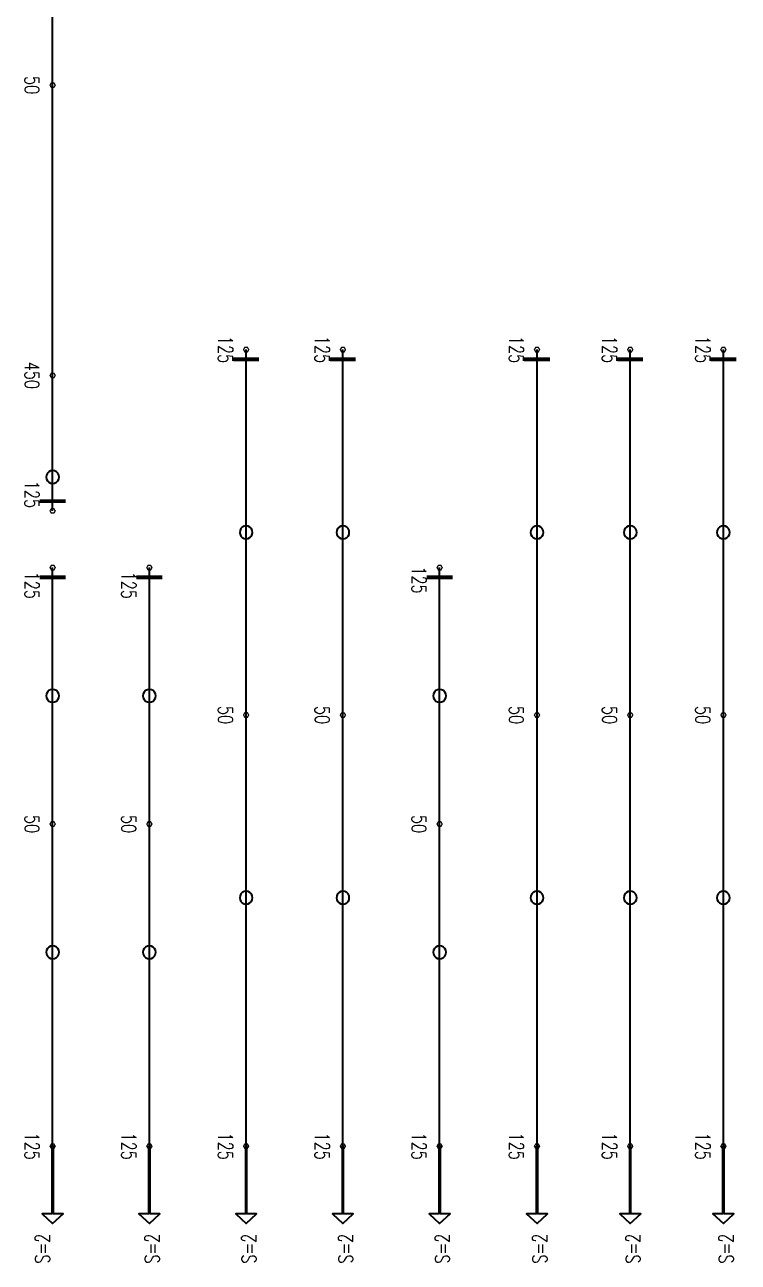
# Model space of a CAD drawing. Header units: millimetres. Extents: x 128150 to 589785, y -24154 to 43820.
# Drawn here: x 518368 to 529430, y 5452 to 24636 of the extents above; entities that cross this region are included whole.
import ezdxf

# ---------------------------------------------------------------- set-up
doc = ezdxf.new("R2010")
doc.units = ezdxf.units.MM
doc.layers.add('Current_plane_Column', color=7, linetype='Continuous', true_color=0x4b00ff)
doc.layers.add('NDC_S-ANNO', color=7, linetype='Continuous', lineweight=20)
doc.layers.add('NDC_S-TENDON', color=6, linetype='Continuous', lineweight=35)
doc.styles.add('NDC_ANNO', font='', dxfattribs={"width": 0.8})
doc.styles.get('NDC_ANNO').set_extended_font_data('Dotum')

# ---------------------------------------------------------------- blocks, each defined once
blk = doc.blocks.new('TDY')
at = {"layer": 'NDC_S-TENDON', "linetype": 'Continuous'}
for points, elevation in [([(10090, 14200, 20, 20, 0), (10070, 14235, 20, 20, 0), (10030, 14235, 20, 20, 0), (10010, 14200, 20, 20, 0), (10030, 14165, 20, 20, 0), (10070, 14165, 20, 20, 0)], 2800), ([(10090, 14200, 20, 20, 0), (10070, 14235, 20, 20, 0), (10030, 14235, 20, 20, 0), (10010, 14200, 20, 20, 0), (10030, 14165, 20, 20, 0), (10070, 14165, 20, 20, 0)], 2800), ([(13090, 10100, 20, 20, 0), (13070, 10135, 20, 20, 0), (13030, 10135, 20, 20, 0), (13010, 10100, 20, 20, 0), (13030, 10065, 20, 20, 0), (13070, 10065, 20, 20, 0)], 2875), ([(13090, 10100, 20, 20, 0), (13070, 10135, 20, 20, 0), (13030, 10135, 20, 20, 0), (13010, 10100, 20, 20, 0), (13030, 10065, 20, 20, 0), (13070, 10065, 20, 20, 0)], 2875), ([(14590, 10100, 20, 20, 0), (14570, 10134, 20, 20, 0), (14530, 10134, 20, 20, 0), (14510, 10100, 20, 20, 0), (14530, 10065, 20, 20, 0), (14570, 10065, 20, 20, 0)], 2875), ([(14590, 10100, 20, 20, 0), (14570, 10134, 20, 20, 0), (14530, 10134, 20, 20, 0), (14510, 10100, 20, 20, 0), (14530, 10065, 20, 20, 0), (14570, 10065, 20, 20, 0)], 2875), ([(17600, 10100, 20, 20, 0), (17580, 10134, 20, 20, 0), (17540, 10134, 20, 20, 0), (17520, 10100, 20, 20, 0), (17540, 10065, 20, 20, 0), (17580, 10065, 20, 20, 0)], 2875), ([(17600, 10100, 20, 20, 0), (17580, 10134, 20, 20, 0), (17540, 10134, 20, 20, 0), (17520, 10100, 20, 20, 0), (17540, 10065, 20, 20, 0), (17580, 10065, 20, 20, 0)], 2875), ([(19045, 10100, 20, 20, 0), (19025, 10134, 20, 20, 0), (18985, 10134, 20, 20, 0), (18965, 10100, 20, 20, 0), (18985, 10065, 20, 20, 0), (19025, 10065, 20, 20, 0)], 2875), ([(19045, 10100, 20, 20, 0), (19025, 10134, 20, 20, 0), (18985, 10134, 20, 20, 0), (18965, 10100, 20, 20, 0), (18985, 10065, 20, 20, 0), (19025, 10065, 20, 20, 0)], 2875), ([(20490, 10100, 20, 20, 0), (20470, 10134, 20, 20, 0), (20430, 10134, 20, 20, 0), (20410, 10100, 20, 20, 0), (20430, 10065, 20, 20, 0), (20470, 10065, 20, 20, 0)], 2875), ([(20490, 10100, 20, 20, 0), (20470, 10134, 20, 20, 0), (20430, 10134, 20, 20, 0), (20410, 10100, 20, 20, 0), (20430, 10065, 20, 20, 0), (20470, 10065, 20, 20, 0)], 2875), ([(10090, 9700, 20, 20, 0), (10070, 9735, 20, 20, 0), (10030, 9735, 20, 20, 0), (10010, 9700, 20, 20, 0), (10030, 9665, 20, 20, 0), (10070, 9665, 20, 20, 0)], 2950), ([(10090, 9700, 20, 20, 0), (10070, 9735, 20, 20, 0), (10030, 9735, 20, 20, 0), (10010, 9700, 20, 20, 0), (10030, 9665, 20, 20, 0), (10070, 9665, 20, 20, 0)], 2950), ([(10090, 9700, 20, 20, 0), (10070, 9735, 20, 20, 0), (10030, 9735, 20, 20, 0), (10010, 9700, 20, 20, 0), (10030, 9665, 20, 20, 0), (10070, 9665, 20, 20, 0)], 2950), ([(10090, 9700, 20, 20, 0), (10070, 9735, 20, 20, 0), (10030, 9735, 20, 20, 0), (10010, 9700, 20, 20, 0), (10030, 9665, 20, 20, 0), (10070, 9665, 20, 20, 0)], 2950), ([(10090, 7600, 20, 20, 0), (10070, 7634, 20, 20, 0), (10030, 7634, 20, 20, 0), (10010, 7600, 20, 20, 0), (10030, 7565, 20, 20, 0), (10070, 7565, 20, 20, 0)], 2875), ([(10090, 7600, 20, 20, 0), (10070, 7634, 20, 20, 0), (10030, 7634, 20, 20, 0), (10010, 7600, 20, 20, 0), (10030, 7565, 20, 20, 0), (10070, 7565, 20, 20, 0)], 2875), ([(10090, 6720, 20, 20, 0), (10070, 6755, 20, 20, 0), (10030, 6755, 20, 20, 0), (10010, 6720, 20, 20, 0), (10030, 6685, 20, 20, 0), (10070, 6685, 20, 20, 0)], 2875), ([(10090, 6720, 20, 20, 0), (10070, 6755, 20, 20, 0), (10030, 6755, 20, 20, 0), (10010, 6720, 20, 20, 0), (10030, 6685, 20, 20, 0), (10070, 6685, 20, 20, 0)], 2875), ([(11590, 6720, 20, 20, 0), (11570, 6755, 20, 20, 0), (11530, 6755, 20, 20, 0), (11510, 6720, 20, 20, 0), (11530, 6685, 20, 20, 0), (11570, 6685, 20, 20, 0)], 2875), ([(11590, 6720, 20, 20, 0), (11570, 6755, 20, 20, 0), (11530, 6755, 20, 20, 0), (11510, 6720, 20, 20, 0), (11530, 6685, 20, 20, 0), (11570, 6685, 20, 20, 0)], 2875), ([(16090, 6720, 20, 20, 0), (16070, 6755, 20, 20, 0), (16030, 6755, 20, 20, 0), (16010, 6720, 20, 20, 0), (16030, 6685, 20, 20, 0), (16070, 6685, 20, 20, 0)], 2875), ([(16090, 6720, 20, 20, 0), (16070, 6755, 20, 20, 0), (16030, 6755, 20, 20, 0), (16010, 6720, 20, 20, 0), (16030, 6685, 20, 20, 0), (16070, 6685, 20, 20, 0)], 2875), ([(13090, 4435, 20, 20, 0), (13070, 4470, 20, 20, 0), (13030, 4470, 20, 20, 0), (13010, 4435, 20, 20, 0), (13030, 4400, 20, 20, 0), (13070, 4400, 20, 20, 0)], 2800), ([(13090, 4435, 20, 20, 0), (13070, 4470, 20, 20, 0), (13030, 4470, 20, 20, 0), (13010, 4435, 20, 20, 0), (13030, 4400, 20, 20, 0), (13070, 4400, 20, 20, 0)], 2800), ([(14590, 4435, 20, 20, 0), (14570, 4469, 20, 20, 0), (14530, 4469, 20, 20, 0), (14510, 4435, 20, 20, 0), (14530, 4400, 20, 20, 0), (14570, 4400, 20, 20, 0)], 2800), ([(14590, 4435, 20, 20, 0), (14570, 4469, 20, 20, 0), (14530, 4469, 20, 20, 0), (14510, 4435, 20, 20, 0), (14530, 4400, 20, 20, 0), (14570, 4400, 20, 20, 0)], 2800), ([(17600, 4435, 20, 20, 0), (17580, 4469, 20, 20, 0), (17540, 4469, 20, 20, 0), (17520, 4435, 20, 20, 0), (17540, 4400, 20, 20, 0), (17580, 4400, 20, 20, 0)], 2800), ([(17600, 4435, 20, 20, 0), (17580, 4469, 20, 20, 0), (17540, 4469, 20, 20, 0), (17520, 4435, 20, 20, 0), (17540, 4400, 20, 20, 0), (17580, 4400, 20, 20, 0)], 2800), ([(19045, 4435, 20, 20, 0), (19025, 4469, 20, 20, 0), (18985, 4469, 20, 20, 0), (18965, 4435, 20, 20, 0), (18985, 4400, 20, 20, 0), (19025, 4400, 20, 20, 0)], 2800), ([(19045, 4435, 20, 20, 0), (19025, 4469, 20, 20, 0), (18985, 4469, 20, 20, 0), (18965, 4435, 20, 20, 0), (18985, 4400, 20, 20, 0), (19025, 4400, 20, 20, 0)], 2800), ([(20490, 4435, 20, 20, 0), (20470, 4469, 20, 20, 0), (20430, 4469, 20, 20, 0), (20410, 4435, 20, 20, 0), (20430, 4400, 20, 20, 0), (20470, 4400, 20, 20, 0)], 2800), ([(20490, 4435, 20, 20, 0), (20470, 4469, 20, 20, 0), (20430, 4469, 20, 20, 0), (20410, 4435, 20, 20, 0), (20430, 4400, 20, 20, 0), (20470, 4400, 20, 20, 0)], 2800), ([(10090, 2745, 20, 20, 0), (10070, 2780, 20, 20, 0), (10030, 2780, 20, 20, 0), (10010, 2745, 20, 20, 0), (10030, 2710, 20, 20, 0), (10070, 2710, 20, 20, 0)], 2800), ([(10090, 2745, 20, 20, 0), (10070, 2780, 20, 20, 0), (10030, 2780, 20, 20, 0), (10010, 2745, 20, 20, 0), (10030, 2710, 20, 20, 0), (10070, 2710, 20, 20, 0)], 2800), ([(11590, 2745, 20, 20, 0), (11570, 2780, 20, 20, 0), (11530, 2780, 20, 20, 0), (11510, 2745, 20, 20, 0), (11530, 2710, 20, 20, 0), (11570, 2710, 20, 20, 0)], 2800), ([(11590, 2745, 20, 20, 0), (11570, 2780, 20, 20, 0), (11530, 2780, 20, 20, 0), (11510, 2745, 20, 20, 0), (11530, 2710, 20, 20, 0), (11570, 2710, 20, 20, 0)], 2800), ([(16090, 2745, 20, 20, 0), (16070, 2780, 20, 20, 0), (16030, 2780, 20, 20, 0), (16010, 2745, 20, 20, 0), (16030, 2710, 20, 20, 0), (16070, 2710, 20, 20, 0)], 2800), ([(16090, 2745, 20, 20, 0), (16070, 2780, 20, 20, 0), (16030, 2780, 20, 20, 0), (16010, 2745, 20, 20, 0), (16030, 2710, 20, 20, 0), (16070, 2710, 20, 20, 0)], 2800), ([(10090, -2250, 20, 20, 0), (10070, -2215, 20, 20, 0), (10030, -2215, 20, 20, 0), (10010, -2250, 20, 20, 0), (10030, -2284, 20, 20, 0), (10070, -2284, 20, 20, 0)], 2875), ([(10090, -2250, 20, 20, 0), (10070, -2215, 20, 20, 0), (10030, -2215, 20, 20, 0), (10010, -2250, 20, 20, 0), (10030, -2284, 20, 20, 0), (10070, -2284, 20, 20, 0)], 2875), ([(11590, -2250, 20, 20, 0), (11570, -2215, 20, 20, 0), (11530, -2215, 20, 20, 0), (11510, -2250, 20, 20, 0), (11530, -2284, 20, 20, 0), (11570, -2284, 20, 20, 0)], 2875), ([(11590, -2250, 20, 20, 0), (11570, -2215, 20, 20, 0), (11530, -2215, 20, 20, 0), (11510, -2250, 20, 20, 0), (11530, -2284, 20, 20, 0), (11570, -2284, 20, 20, 0)], 2875), ([(13090, -2250, 20, 20, 0), (13070, -2215, 20, 20, 0), (13030, -2215, 20, 20, 0), (13010, -2250, 20, 20, 0), (13030, -2284, 20, 20, 0), (13070, -2284, 20, 20, 0)], 2875), ([(13090, -2250, 20, 20, 0), (13070, -2215, 20, 20, 0), (13030, -2215, 20, 20, 0), (13010, -2250, 20, 20, 0), (13030, -2284, 20, 20, 0), (13070, -2284, 20, 20, 0)], 2875), ([(14590, -2250, 20, 20, 0), (14570, -2215, 20, 20, 0), (14530, -2215, 20, 20, 0), (14510, -2250, 20, 20, 0), (14530, -2285, 20, 20, 0), (14570, -2285, 20, 20, 0)], 2875), ([(14590, -2250, 20, 20, 0), (14570, -2215, 20, 20, 0), (14530, -2215, 20, 20, 0), (14510, -2250, 20, 20, 0), (14530, -2285, 20, 20, 0), (14570, -2285, 20, 20, 0)], 2875), ([(16090, -2250, 20, 20, 0), (16070, -2215, 20, 20, 0), (16030, -2215, 20, 20, 0), (16010, -2250, 20, 20, 0), (16030, -2284, 20, 20, 0), (16070, -2284, 20, 20, 0)], 2875), ([(16090, -2250, 20, 20, 0), (16070, -2215, 20, 20, 0), (16030, -2215, 20, 20, 0), (16010, -2250, 20, 20, 0), (16030, -2284, 20, 20, 0), (16070, -2284, 20, 20, 0)], 2875), ([(17600, -2250, 20, 20, 0), (17580, -2215, 20, 20, 0), (17540, -2215, 20, 20, 0), (17520, -2250, 20, 20, 0), (17540, -2285, 20, 20, 0), (17580, -2285, 20, 20, 0)], 2875), ([(17600, -2250, 20, 20, 0), (17580, -2215, 20, 20, 0), (17540, -2215, 20, 20, 0), (17520, -2250, 20, 20, 0), (17540, -2285, 20, 20, 0), (17580, -2285, 20, 20, 0)], 2875), ([(19045, -2250, 20, 20, 0), (19025, -2215, 20, 20, 0), (18985, -2215, 20, 20, 0), (18965, -2250, 20, 20, 0), (18985, -2285, 20, 20, 0), (19025, -2285, 20, 20, 0)], 2875), ([(19045, -2250, 20, 20, 0), (19025, -2215, 20, 20, 0), (18985, -2215, 20, 20, 0), (18965, -2250, 20, 20, 0), (18985, -2285, 20, 20, 0), (19025, -2285, 20, 20, 0)], 2875), ([(20490, -2250, 20, 20, 0), (20470, -2215, 20, 20, 0), (20430, -2215, 20, 20, 0), (20410, -2250, 20, 20, 0), (20430, -2285, 20, 20, 0), (20470, -2285, 20, 20, 0)], 2875), ([(20490, -2250, 20, 20, 0), (20470, -2215, 20, 20, 0), (20430, -2215, 20, 20, 0), (20410, -2250, 20, 20, 0), (20430, -2285, 20, 20, 0), (20470, -2285, 20, 20, 0)], 2875)]:
    blk.add_lwpolyline(points, format="xyseb", close=True, dxfattribs=dict(at, elevation=elevation))
at = {"layer": 'NDC_S-TENDON', "linetype": 'Continuous', "elevation": 2875}
for points in [[(13250, 9950, 60, 60, 0), (12850, 9950, 60, 60, 0)], [(14750, 9950, 60, 60, 0), (14350, 9950, 60, 60, 0)], [(17760, 9950, 60, 60, 0), (17360, 9950, 60, 60, 0)], [(19205, 9950, 60, 60, 0), (18805, 9950, 60, 60, 0)], [(20650, 9950, 60, 60, 0), (20250, 9950, 60, 60, 0)], [(9850, 7750, 60, 60, 0), (10250, 7750, 60, 60, 0)], [(10250, 6570, 60, 60, 0), (9850, 6570, 60, 60, 0)], [(11750, 6570, 60, 60, 0), (11350, 6570, 60, 60, 0)], [(16250, 6570, 60, 60, 0), (15850, 6570, 60, 60, 0)]]:
    blk.add_lwpolyline(points, format="xyseb", dxfattribs=at)
at = {"layer": 'NDC_S-TENDON', "linetype": 'Continuous'}
for points, elevation in [([(10050, 8025), (10081, 8030), (10109, 8044), (10131, 8066), (10145, 8094), (10150, 8125), (10145, 8156), (10131, 8184), (10109, 8206), (10081, 8220), (10050, 8225), (10019, 8220), (9991, 8206), (9969, 8184), (9955, 8156), (9950, 8125), (9955, 8094), (9969, 8066), (9991, 8044), (10019, 8030), (10050, 8025)], 2898), ([(13050, 7167), (13081, 7172), (13109, 7187), (13131, 7209), (13145, 7237), (13150, 7267), (13145, 7298), (13131, 7326), (13109, 7348), (13081, 7363), (13050, 7367), (13019, 7363), (12991, 7348), (12969, 7326), (12955, 7298), (12950, 7267), (12955, 7237), (12969, 7209), (12991, 7187), (13019, 7172), (13050, 7167)], 2832), ([(14550, 7167), (14581, 7172), (14609, 7186), (14631, 7208), (14645, 7236), (14650, 7267), (14645, 7298), (14631, 7326), (14609, 7348), (14581, 7362), (14550, 7367), (14519, 7362), (14491, 7348), (14469, 7326), (14455, 7298), (14450, 7267), (14455, 7236), (14469, 7208), (14491, 7186), (14519, 7172), (14550, 7167)], 2832), ([(17560, 7167), (17591, 7172), (17619, 7186), (17641, 7208), (17655, 7236), (17660, 7267), (17655, 7298), (17641, 7326), (17619, 7348), (17591, 7362), (17560, 7367), (17529, 7362), (17501, 7348), (17479, 7326), (17465, 7298), (17460, 7267), (17465, 7236), (17479, 7208), (17501, 7186), (17529, 7172), (17560, 7167)], 2832), ([(19005, 7167), (19036, 7172), (19064, 7186), (19086, 7208), (19100, 7236), (19105, 7267), (19100, 7298), (19086, 7326), (19064, 7348), (19036, 7362), (19005, 7367), (18974, 7362), (18946, 7348), (18924, 7326), (18910, 7298), (18905, 7267), (18910, 7236), (18924, 7208), (18946, 7186), (18974, 7172), (19005, 7167)], 2832), ([(20450, 7167), (20481, 7172), (20509, 7186), (20531, 7208), (20545, 7236), (20550, 7267), (20545, 7298), (20531, 7326), (20509, 7348), (20481, 7362), (20450, 7367), (20419, 7362), (20391, 7348), (20369, 7326), (20355, 7298), (20350, 7267), (20355, 7236), (20369, 7208), (20391, 7186), (20419, 7172), (20450, 7167)], 2832), ([(10050, 4632), (10081, 4637), (10109, 4652), (10131, 4674), (10145, 4702), (10150, 4732), (10145, 4763), (10131, 4791), (10109, 4813), (10081, 4828), (10050, 4832), (10019, 4828), (9991, 4813), (9969, 4791), (9955, 4763), (9950, 4732), (9955, 4702), (9969, 4674), (9991, 4652), (10019, 4637), (10050, 4632)], 2832), ([(11550, 4632), (11581, 4637), (11609, 4652), (11631, 4674), (11645, 4702), (11650, 4732), (11645, 4763), (11631, 4791), (11609, 4813), (11581, 4828), (11550, 4832), (11519, 4828), (11491, 4813), (11469, 4791), (11455, 4763), (11450, 4732), (11455, 4702), (11469, 4674), (11491, 4652), (11519, 4637), (11550, 4632)], 2832), ([(16050, 4632), (16081, 4637), (16109, 4652), (16131, 4674), (16145, 4702), (16150, 4732), (16145, 4763), (16131, 4791), (16109, 4813), (16081, 4828), (16050, 4832), (16019, 4828), (15991, 4813), (15969, 4791), (15955, 4763), (15950, 4732), (15955, 4702), (15969, 4674), (15991, 4652), (16019, 4637), (16050, 4632)], 2832), ([(13050, 1502), (13081, 1507), (13109, 1522), (13131, 1544), (13145, 1572), (13150, 1602), (13145, 1633), (13131, 1661), (13109, 1683), (13081, 1698), (13050, 1702), (13019, 1698), (12991, 1683), (12969, 1661), (12955, 1633), (12950, 1602), (12955, 1572), (12969, 1544), (12991, 1522), (13019, 1507), (13050, 1502)], 2832), ([(14550, 1502), (14581, 1507), (14609, 1521), (14631, 1543), (14645, 1571), (14650, 1602), (14645, 1633), (14631, 1661), (14609, 1683), (14581, 1697), (14550, 1702), (14519, 1697), (14491, 1683), (14469, 1661), (14455, 1633), (14450, 1602), (14455, 1571), (14469, 1543), (14491, 1521), (14519, 1507), (14550, 1502)], 2832), ([(17560, 1502), (17591, 1507), (17619, 1521), (17641, 1543), (17655, 1571), (17660, 1602), (17655, 1633), (17641, 1661), (17619, 1683), (17591, 1697), (17560, 1702), (17529, 1697), (17501, 1683), (17479, 1661), (17465, 1633), (17460, 1602), (17465, 1571), (17479, 1543), (17501, 1521), (17529, 1507), (17560, 1502)], 2832), ([(19005, 1502), (19036, 1507), (19064, 1521), (19086, 1543), (19100, 1571), (19105, 1602), (19100, 1633), (19086, 1661), (19064, 1683), (19036, 1697), (19005, 1702), (18974, 1697), (18946, 1683), (18924, 1661), (18910, 1633), (18905, 1602), (18910, 1571), (18924, 1543), (18946, 1521), (18974, 1507), (19005, 1502)], 2832), ([(20450, 1502), (20481, 1507), (20509, 1521), (20531, 1543), (20545, 1571), (20550, 1602), (20545, 1633), (20531, 1661), (20509, 1683), (20481, 1697), (20450, 1702), (20419, 1697), (20391, 1683), (20369, 1661), (20355, 1633), (20350, 1602), (20355, 1571), (20369, 1543), (20391, 1521), (20419, 1507), (20450, 1502)], 2832), ([(10050, 657), (10081, 662), (10109, 677), (10131, 699), (10145, 727), (10150, 757), (10145, 788), (10131, 816), (10109, 838), (10081, 853), (10050, 857), (10019, 853), (9991, 838), (9969, 816), (9955, 788), (9950, 757), (9955, 727), (9969, 699), (9991, 677), (10019, 662), (10050, 657)], 2832), ([(11550, 657), (11581, 662), (11609, 677), (11631, 699), (11645, 727), (11650, 757), (11645, 788), (11631, 816), (11609, 838), (11581, 853), (11550, 857), (11519, 853), (11491, 838), (11469, 816), (11455, 788), (11450, 757), (11455, 727), (11469, 699), (11491, 677), (11519, 662), (11550, 657)], 2832), ([(16050, 657), (16081, 662), (16109, 677), (16131, 699), (16145, 727), (16150, 757), (16145, 788), (16131, 816), (16109, 838), (16081, 853), (16050, 857), (16019, 853), (15991, 838), (15969, 816), (15955, 788), (15950, 757), (15955, 727), (15969, 699), (15991, 677), (16019, 662), (16050, 657)], 2832), ([(10038, -2250), (10038, -3300), (9888, -3300), (10050, -3450), (10212, -3300), (10062, -3300), (10062, -2250)], 2875), ([(11538, -2250), (11538, -3300), (11388, -3300), (11550, -3450), (11712, -3300), (11562, -3300), (11562, -2250)], 2875), ([(13038, -2250), (13038, -3300), (12888, -3300), (13050, -3450), (13212, -3300), (13062, -3300), (13062, -2250)], 2875), ([(14538, -2250), (14538, -3300), (14388, -3300), (14550, -3450), (14712, -3300), (14562, -3300), (14562, -2250)], 2875), ([(16038, -2250), (16038, -3300), (15888, -3300), (16050, -3450), (16212, -3300), (16062, -3300), (16062, -2250)], 2875), ([(17548, -2250), (17548, -3300), (17398, -3300), (17560, -3450), (17722, -3300), (17572, -3300), (17572, -2250)], 2875), ([(18993, -2250), (18993, -3300), (18843, -3300), (19005, -3450), (19167, -3300), (19017, -3300), (19017, -2250)], 2875), ([(20438, -2250), (20438, -3300), (20288, -3300), (20450, -3450), (20612, -3300), (20462, -3300), (20462, -2250)], 2875)]:
    blk.add_lwpolyline(points, close=True, dxfattribs=dict(at, elevation=elevation))
for points in [[(10050, 9700, 2950), (10050, 10300, 2943), (10050, 10900, 2923), (10050, 11500, 2890), (10050, 12400, 2840), (10050, 13300, 2810), (10050, 14200, 2800), (10050, 15100, 2810), (10050, 16000, 2840), (10050, 16900, 2890), (10050, 17500, 2923), (10050, 18100, 2943), (10050, 18700, 2950)], [(13050, -2250, 0), (13050, -475, 2872), (13050, 281, 2862), (13050, 1036, 2845), (13050, 1886, 2825), (13050, 2735, 2811), (13050, 3585, 2803), (13050, 4435, 2800), (13050, 5285, 2803), (13050, 6134, 2811), (13050, 6984, 2825), (13050, 7834, 2845), (13050, 8589, 2862), (13050, 9345, 2872), (13050, 10100, 2875)], [(14550, -2250, 0), (14550, -475, 2872), (14550, 280, 2862), (14550, 1036, 2845), (14550, 1885, 2825), (14550, 2735, 2811), (14550, 3585, 2803), (14550, 4435, 2800), (14550, 5284, 2803), (14550, 6134, 2811), (14550, 6984, 2825), (14550, 7834, 2845), (14550, 8589, 2862), (14550, 9344, 2872), (14550, 10100, 2875)], [(17560, -2250, 0), (17560, -475, 2872), (17560, 280, 2862), (17560, 1036, 2845), (17560, 1885, 2825), (17560, 2735, 2811), (17560, 3585, 2803), (17560, 4435, 2800), (17560, 5284, 2803), (17560, 6134, 2811), (17560, 6984, 2825), (17560, 7834, 2845), (17560, 8589, 2862), (17560, 9344, 2872), (17560, 10100, 2875)], [(19005, -2250, 0), (19005, -475, 2872), (19005, 280, 2862), (19005, 1036, 2845), (19005, 1885, 2825), (19005, 2735, 2811), (19005, 3585, 2803), (19005, 4435, 2800), (19005, 5284, 2803), (19005, 6134, 2811), (19005, 6984, 2825), (19005, 7834, 2845), (19005, 8589, 2862), (19005, 9344, 2872), (19005, 10100, 2875)], [(20450, -2250, 0), (20450, -475, 2872), (20450, 280, 2862), (20450, 1036, 2845), (20450, 1885, 2825), (20450, 2735, 2811), (20450, 3585, 2803), (20450, 4435, 2800), (20450, 5284, 2803), (20450, 6134, 2811), (20450, 6984, 2825), (20450, 7834, 2845), (20450, 8589, 2862), (20450, 9344, 2872), (20450, 10100, 2875)], [(10050, 7600, 2875), (10050, 9280, 2950), (10050, 9700, 2950)], [(10050, -2250, 0), (10050, -700, 2872), (10050, -170, 2862), (10050, 360, 2845), (10050, 1155, 2820), (10050, 1950, 2805), (10050, 2745, 2800), (10050, 3540, 2805), (10050, 4335, 2820), (10050, 5130, 2845), (10050, 5660, 2862), (10050, 6190, 2872), (10050, 6720, 2875)], [(11550, -2250, 0), (11550, -700, 2872), (11550, -170, 2862), (11550, 360, 2845), (11550, 1155, 2820), (11550, 1950, 2805), (11550, 2745, 2800), (11550, 3540, 2805), (11550, 4335, 2820), (11550, 5130, 2845), (11550, 5660, 2862), (11550, 6190, 2872), (11550, 6720, 2875)], [(16050, -2250, 0), (16050, -700, 2872), (16050, -170, 2862), (16050, 360, 2845), (16050, 1155, 2820), (16050, 1950, 2805), (16050, 2745, 2800), (16050, 3540, 2805), (16050, 4335, 2820), (16050, 5130, 2845), (16050, 5660, 2862), (16050, 6190, 2872), (16050, 6720, 2875)]]:
    blk.add_polyline3d(points, dxfattribs=at)
at = {"layer": 'NDC_S-ANNO', "linetype": 'Continuous', "char_height": 225, "attachment_point": 5, "line_spacing_factor": 0.75, "style": 'NDC_ANNO'}
for s, insert, rotation in [('\\FSTANDARD.shx;50', (9730, 14200, 2800), 270), ('\\FSTANDARD.shx;125', (12730, 10100, 2875), 270), ('\\FSTANDARD.shx;125', (14230, 10100, 2875), 270), ('\\FSTANDARD.shx;125', (17240, 10100, 2875), 270), ('\\FSTANDARD.shx;125', (18685, 10100, 2875), 270), ('\\FSTANDARD.shx;125', (20130, 10100, 2875), 270), ('\\FSTANDARD.shx;450', (9730, 9700, 2950), 270), ('\\FSTANDARD.shx;125', (9730, 7854, 2875), 270), ('\\FSTANDARD.shx;125', (9730, 6445, 2875), 270), ('\\FSTANDARD.shx;125', (11230, 6445, 2875), 270), ('\\FSTANDARD.shx;125', (15730, 6527, 2875), 270), ('\\FSTANDARD.shx;50', (12730, 4435, 2800), 270), ('\\FSTANDARD.shx;50', (14230, 4435, 2800), 270), ('\\FSTANDARD.shx;50', (17240, 4435, 2800), 270), ('\\FSTANDARD.shx;50', (18685, 4435, 2800), 270), ('\\FSTANDARD.shx;50', (20130, 4435, 2800), 270), ('\\FSTANDARD.shx;50', (9730, 2745, 2800), 270), ('\\FSTANDARD.shx;50', (11230, 2745, 2800), 270), ('\\FSTANDARD.shx;50', (15730, 2745, 2800), 270), ('\\FSTANDARD.shx;125', (9730, -2250), 270), ('\\FSTANDARD.shx;125', (11230, -2250), 270), ('\\FSTANDARD.shx;125', (12730, -2250), 270), ('\\FSTANDARD.shx;125', (14230, -2250), 270), ('\\FSTANDARD.shx;125', (15730, -2250), 270), ('\\FSTANDARD.shx;125', (17240, -2250), 270), ('\\FSTANDARD.shx;125', (18685, -2250), 270), ('\\FSTANDARD.shx;125', (20130, -2250), 270), ('\\FSTANDARD.shx;S=2', (9893, -3837, 125), 90), ('\\FSTANDARD.shx;S=2', (11593, -3837, 125), 90), ('\\FSTANDARD.shx;S=2', (13093, -3837, 125), 90), ('\\FSTANDARD.shx;S=2', (14593, -3837, 125), 90), ('\\FSTANDARD.shx;S=2', (16093, -3837, 125), 90), ('\\FSTANDARD.shx;S=2', (17603, -3837, 125), 90), ('\\FSTANDARD.shx;S=2', (19048, -3837, 125), 90), ('\\FSTANDARD.shx;S=2', (20493, -3837, 125), 90)]:
    blk.add_mtext(s, dxfattribs=dict(at, insert=insert, rotation=rotation))

msp = doc.modelspace()

# ---------------------------------------------------------------- block references
at = {"layer": 'Current_plane_Column'}
msp.add_blockref('TDY', (508750, 9500), dxfattribs=at)

doc.saveas('drawing.dxf')
